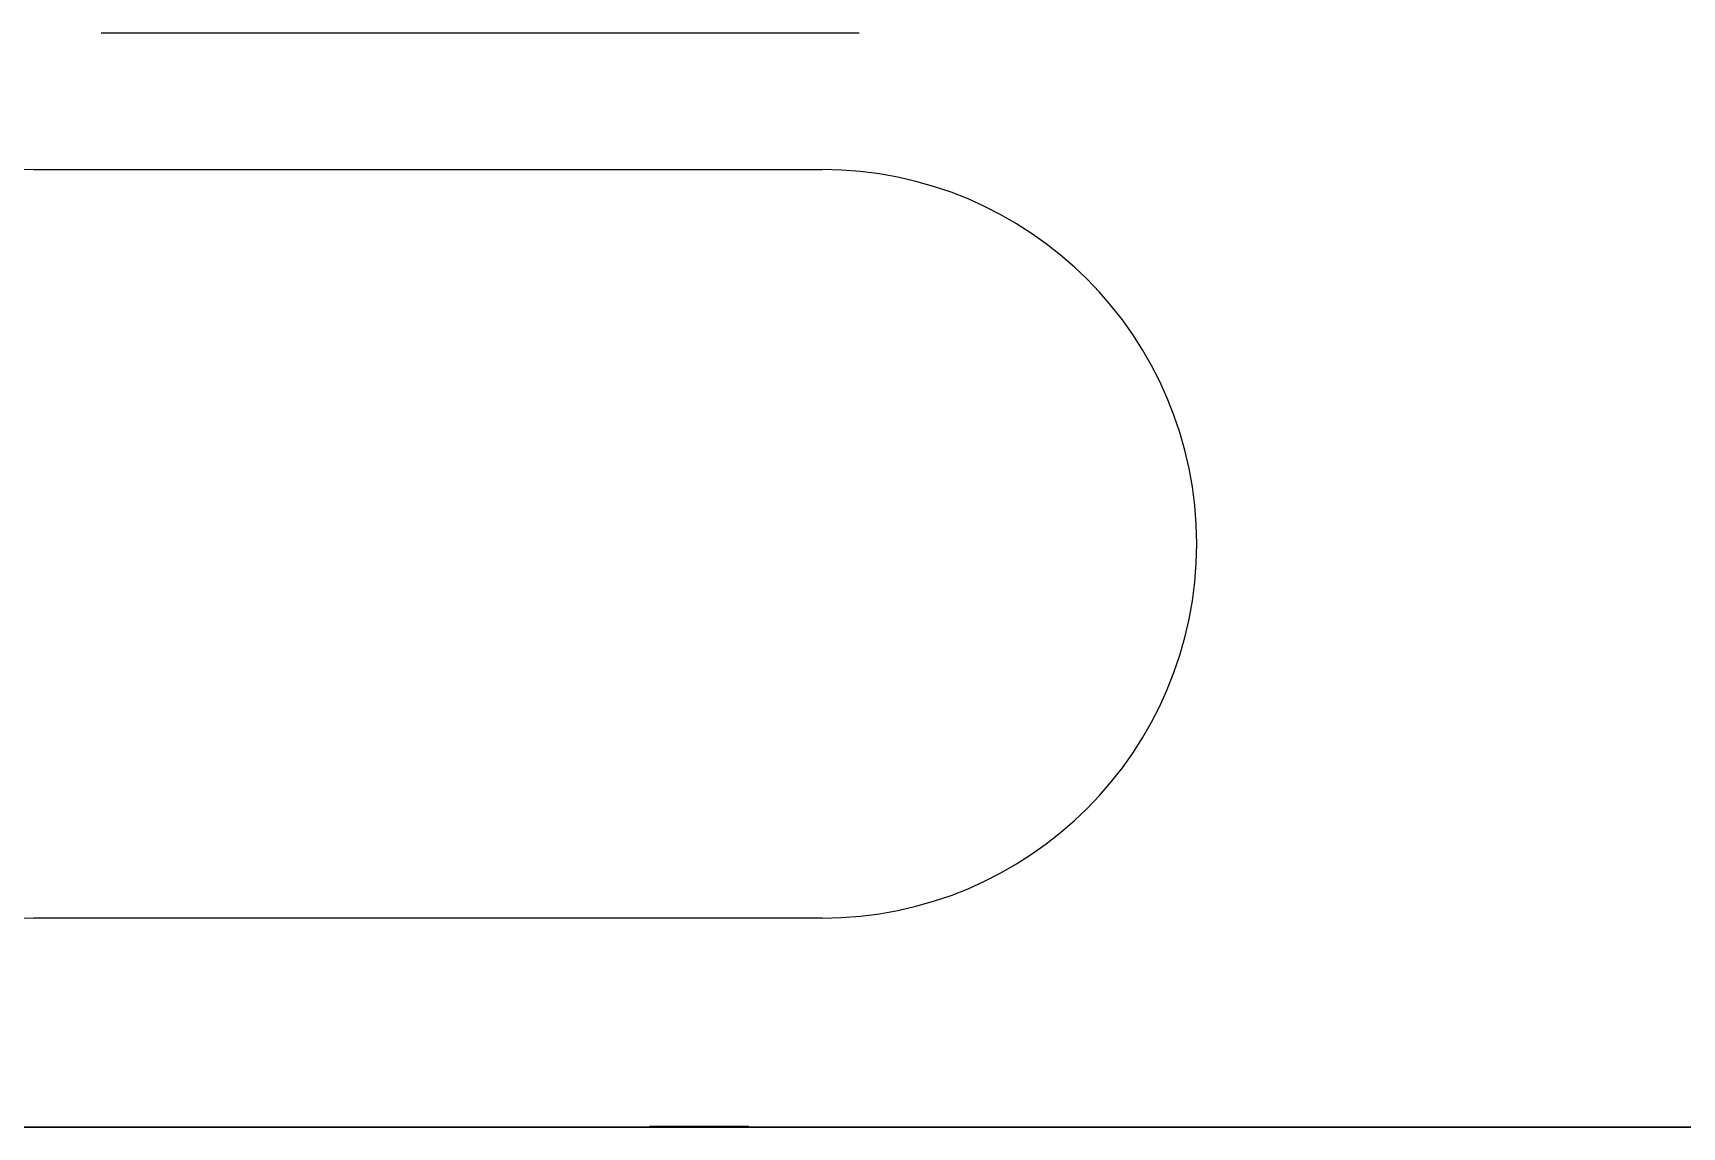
# Model space of a CAD drawing. Header units: millimetres. Extents: x -1589 to 88627, y 12943 to 76663.
# Drawn here: x 21451 to 22080, y 52805 to 53222 of the extents above; entities that cross this region are included whole.
import ezdxf

# ---------------------------------------------------------------- set-up
doc = ezdxf.new("R2010")
doc.units = ezdxf.units.MM
doc.header["$LTSCALE"] = 200
doc.layers.add('7__ALL_ROUNDS', color=7, linetype='Continuous')
doc.layers.add('ztemper', color=7, linetype='Continuous')

# ---------------------------------------------------------------- blocks, each defined once
blk = doc.blocks.new('entry')
at = {"color": 7}
for p, q in [((38.157, 36.488), (68.201, 36.488)), ((68.201, 7.962), (38.157, 7.962)), ((-223.489, 0), (223.489, 0))]:
    blk.add_line(p, q, dxfattribs=at)
for centre, start, end in [((38.157, 22.225), 90, 270), ((68.201, 22.225), 270, 90)]:
    blk.add_arc(centre, 14.263, start, end, dxfattribs=at)
blk = doc.blocks.new('360 iPatch Cat6 24Port Panel')
at = {"color": 7, "linetype": 'Continuous', "lineweight": 25}
for p, q in [((108884.598, 33181.446), (108463.775, 33181.446)), ((108712.369, 33137.194), (108739.437, 33137.194))]:
    blk.add_line(p, q, dxfattribs=at)
at = {"layer": '7__ALL_ROUNDS', "color": 7, "linetype": 'Continuous', "lineweight": 25}
blk.add_line((108735.38, 33181.47), (108732.046, 33181.47), dxfattribs=at)
for centre, start, end in [((108732.046, 33180.756), 90, 97.88729), ((108735.38, 33180.756), 82.11271, 90)]:
    blk.add_arc(centre, 0.714, start, end, dxfattribs=at)

msp = doc.modelspace()

# ---------------------------------------------------------------- block references
at = {"ltscale": 2, "xscale": 10.66757734301063, "yscale": 10.66757734301063, "zscale": 10.66757734301063}
for p in [(-1138220.24, -300271.49), (-1138220.24, -301160.49)]:
    msp.add_blockref('360 iPatch Cat6 24Port Panel', p, dxfattribs=at)
at = {"layer": 'ztemper', "xscale": 10, "yscale": 10, "zscale": 10}
msp.add_blockref('entry', (21070.05, 52805.15), dxfattribs=at)

doc.saveas('drawing.dxf')
